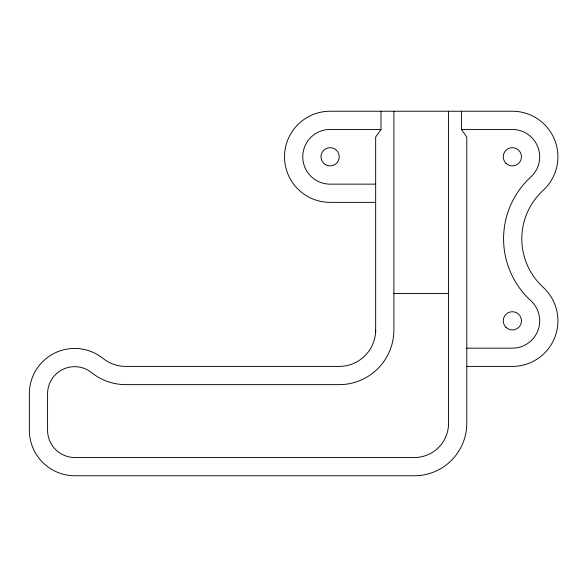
<?xml version="1.0" encoding="UTF-8"?>
<svg xmlns="http://www.w3.org/2000/svg" width="587" height="587" viewBox="0 0 587 587"><rect width="100%" height="100%" fill="white"/><g stroke="black" fill="none" stroke-linecap="round" stroke-linejoin="round"><path stroke-width="0.88" d="M380.992 111.236L380.992 129.463L375.658 137.013L375.658 332.66M380.992 129.463L330.092 129.463A27.34 27.34 0 0 0 302.753 156.802A27.34 27.34 0 0 0 330.092 184.142L375.658 184.142M461.448 111.236L461.448 129.463L512.356 129.463A27.34 27.34 0 0 1 530.817 176.966A83.846 83.846 0 0 0 530.817 300.669A27.34 27.34 0 0 1 512.356 348.179L466.79 348.179M375.658 202.368L330.092 202.368A45.566 45.566 0 0 1 284.526 156.802A45.566 45.566 0 0 1 330.092 111.236L512.356 111.236A45.566 45.566 0 0 1 543.122 190.415A65.619 65.619 0 0 0 543.122 287.226A45.566 45.566 0 0 1 512.356 366.405L466.79 366.405M393.884 293.5L448.563 293.5M461.448 129.463L466.79 137.013L466.79 423.308A52.456 52.456 0 0 1 414.334 475.763L74.916 475.763A45.566 45.566 0 0 1 29.35 430.198L29.35 393.745A45.302 45.302 0 0 1 102.989 358.4A36.453 36.453 0 0 0 125.787 366.405L339.205 366.405A36.453 36.453 0 0 0 375.658 329.953M448.563 111.236L448.563 423.308A34.229 34.229 0 0 1 414.334 457.537L74.916 457.537A27.34 27.34 0 0 1 47.576 430.198L47.576 393.745A27.075 27.075 0 0 1 91.587 372.62A54.679 54.679 0 0 0 125.787 384.632L339.205 384.632A54.679 54.679 0 0 0 393.884 329.953L393.884 111.236M325.536 164.69A9.113 9.113 0 0 0 339.205 156.802A9.113 9.113 0 0 0 325.536 148.907A9.113 9.113 0 0 0 325.536 164.69M505.913 163.245A9.113 9.113 0 0 0 521.161 159.158A9.113 9.113 0 0 0 510 147.997A9.113 9.113 0 0 0 505.913 163.245M505.913 327.282A9.113 9.113 0 0 0 521.161 323.202A9.113 9.113 0 0 0 510 312.035A9.113 9.113 0 0 0 505.913 327.282"/></g></svg>
